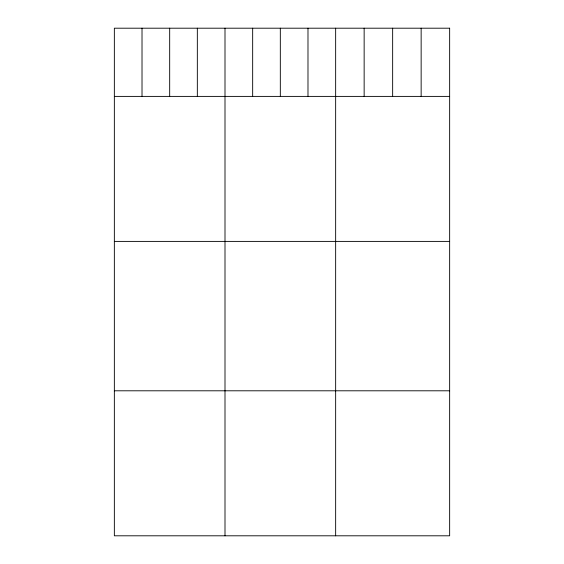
<?xml version="1.0" encoding="UTF-8"?>
<svg xmlns="http://www.w3.org/2000/svg" width="564" height="564" viewBox="0 0 564 564"><rect width="100%" height="100%" fill="white"/><g stroke="black" fill="none" stroke-linecap="round" stroke-linejoin="round"><path stroke-width="0.85" d="M114.351 96.395L449.649 96.395M114.351 241.399L449.649 241.399M114.351 390.796L449.649 390.796M421.146 28.2L421.146 96.395M392.65 28.2L392.65 96.395M364.147 28.2L364.147 96.395M335.651 28.2L335.651 535.8M307.986 28.2L307.986 96.395M280.322 28.2L280.322 96.395M252.665 28.2L252.665 96.395M225.001 28.2L225.001 535.8M197.337 28.2L197.337 96.395M169.679 28.2L169.679 96.395M142.015 28.2L142.015 96.395M449.649 28.2L114.351 28.2L114.351 535.8L449.649 535.8L449.649 28.2"/></g></svg>
